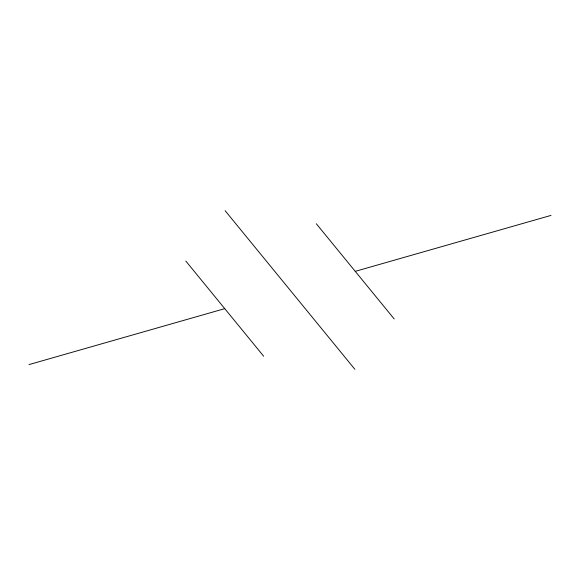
<?xml version="1.0" encoding="UTF-8"?>
<svg xmlns="http://www.w3.org/2000/svg" width="580" height="580" viewBox="0 0 580 580"><rect width="100%" height="100%" fill="white"/><g stroke="black" fill="none" stroke-linecap="round" stroke-linejoin="round"><path stroke-width="0.87" d="M29 364.595L224.75 308.647M355.25 271.353L551 215.405M316.317 223.757L394.183 318.942M225.105 210.678L354.895 369.322M185.817 261.058L263.683 356.243"/></g></svg>
